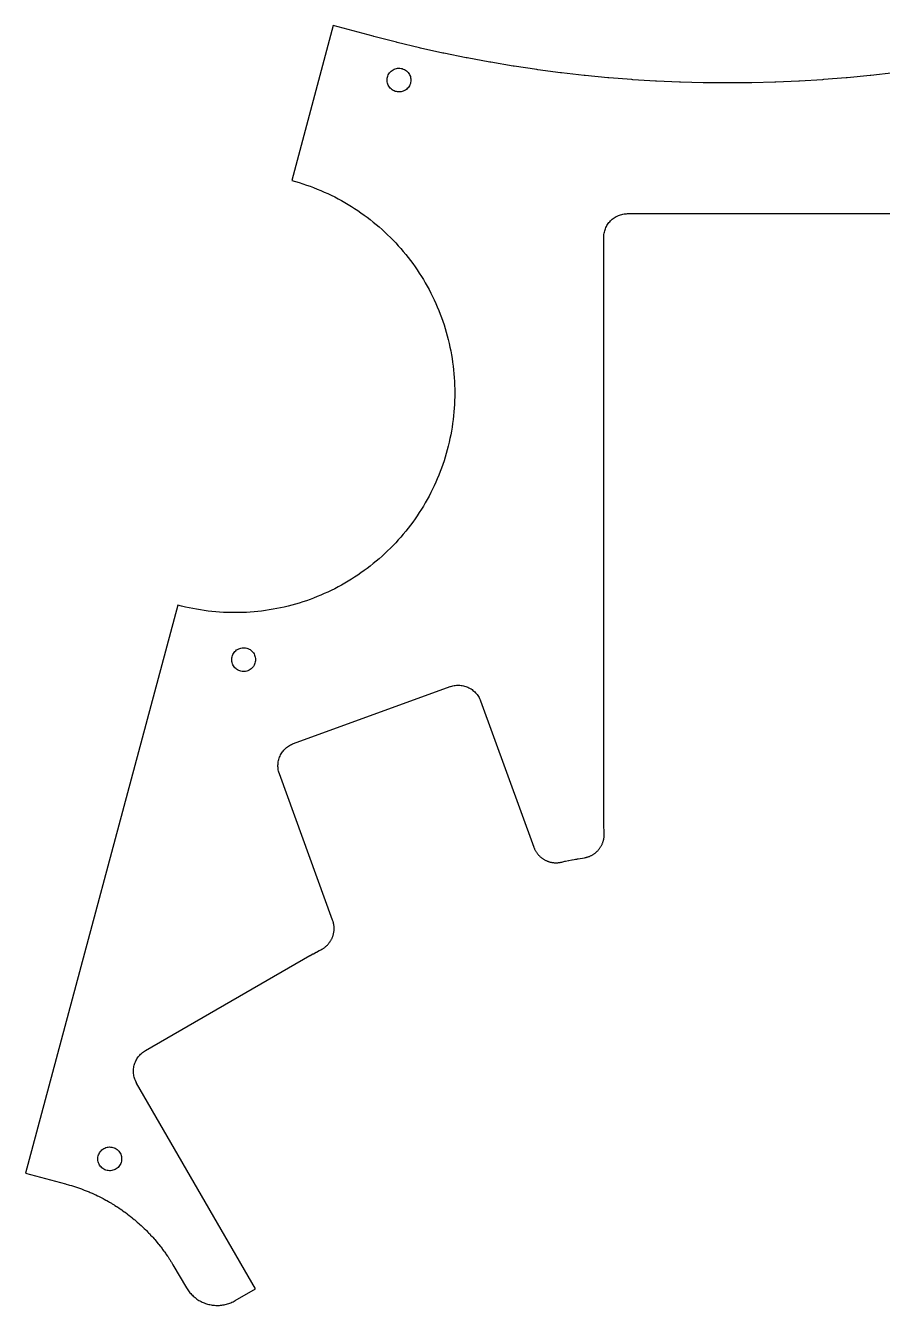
# Model space of a CAD drawing. Header units: metres. Extents: x -76 to 68, y -32 to 76.
# Drawn here: x -75.6 to -3.6, y -32.4 to 75.3 of the extents above; entities that cross this region are included whole.
import ezdxf

# ---------------------------------------------------------------- set-up
doc = ezdxf.new("R2010")
doc.units = ezdxf.units.M

msp = doc.modelspace()

# ---------------------------------------------------------------- linework, layer by layer
for p, q in [((-49.7532, 75.3278), (-53.2473, 62.2878)), ((-46.3896, 74.4265), (-49.7532, 75.3278)), ((-46.3493, 74.4159), (-46.3896, 74.4265)), ((-44.4464, 73.9238), (-46.3493, 74.4159)), ((-44.3704, 73.9049), (-44.4464, 73.9238)), ((-42.4942, 73.4544), (-44.3704, 73.9049)), ((-42.4182, 73.4369), (-42.4942, 73.4544)), ((-40.5329, 73.0189), (-42.4182, 73.4369)), ((-40.4577, 73.0029), (-40.5329, 73.0189)), ((-38.5686, 72.6186), (-40.4577, 73.0029)), ((-38.4903, 72.6033), (-38.5686, 72.6186)), ((-36.593, 72.2517), (-38.4903, 72.6033)), ((-36.5168, 72.2383), (-36.593, 72.2517)), ((-34.6153, 71.9201), (-36.5168, 72.2383)), ((-45.1689, 71.0838), (-45.1302, 71.1757)), ((-45.1302, 71.1757), (-45.0825, 71.2633)), ((-45.0825, 71.2633), (-45.0264, 71.3456)), ((-45.0264, 71.3456), (-44.9623, 71.422)), ((-44.9623, 71.422), (-44.8909, 71.4916)), ((-44.8909, 71.4916), (-44.813, 71.5538)), ((-44.813, 71.5538), (-44.7292, 71.6078)), ((-44.7292, 71.6078), (-44.6405, 71.6533)), ((-44.6405, 71.6533), (-44.5477, 71.6897)), ((-44.5477, 71.6897), (-44.4517, 71.7168)), ((-44.4517, 71.7168), (-44.3536, 71.7341)), ((-44.3536, 71.7341), (-44.2542, 71.7415)), ((-44.2542, 71.7415), (-44.1545, 71.739)), ((-44.1545, 71.739), (-44.0556, 71.7266)), ((-44.0556, 71.7266), (-43.9584, 71.7044)), ((-43.9584, 71.7044), (-43.8639, 71.6727)), ((-43.8639, 71.6727), (-43.773, 71.6317)), ((-43.773, 71.6317), (-43.6867, 71.5818)), ((-43.6867, 71.5818), (-43.6057, 71.5237)), ((-43.6057, 71.5237), (-43.531, 71.4577)), ((-43.531, 71.4577), (-43.4632, 71.3846)), ((-43.4632, 71.3846), (-43.403, 71.3051)), ((-43.403, 71.3051), (-43.351, 71.2201)), ((-43.351, 71.2201), (-43.3077, 71.1302)), ((-43.3077, 71.1302), (-43.2737, 71.0366)), ((-34.5368, 71.9077), (-34.6153, 71.9201)), ((-32.6311, 71.6228), (-34.5368, 71.9077)), ((-32.5533, 71.6119), (-32.6311, 71.6228)), ((-30.6401, 71.36), (-32.5533, 71.6119)), ((-30.562, 71.3504), (-30.6401, 71.36)), ((-28.6466, 71.1322), (-30.562, 71.3504)), ((-28.5679, 71.1239), (-28.6466, 71.1322)), ((-26.6484, 70.9391), (-28.5679, 71.1239)), ((-4.60484, 71.1239), (-6.52383, 70.9392)), ((-4.52589, 71.1322), (-4.60484, 71.1239)), ((-2.60921, 71.3506), (-4.52589, 71.1322)), ((-45.228, 70.7917), (-45.218, 70.8909)), ((-45.228, 70.692), (-45.228, 70.7917)), ((-45.218, 70.5928), (-45.228, 70.692)), ((-45.218, 70.8909), (-45.1983, 70.9886)), ((-45.1983, 70.4951), (-45.218, 70.5928)), ((-45.1983, 70.9886), (-45.1689, 71.0838)), ((-45.1689, 70.3998), (-45.1983, 70.4951)), ((-45.1302, 70.3079), (-45.1689, 70.3998)), ((-45.0825, 70.2204), (-45.1302, 70.3079)), ((-45.0264, 70.138), (-45.0825, 70.2204)), ((-44.9623, 70.0616), (-45.0264, 70.138)), ((-44.8909, 69.992), (-44.9623, 70.0616)), ((-43.531, 70.026), (-43.6057, 69.96)), ((-43.4632, 70.099), (-43.531, 70.026)), ((-43.403, 70.1785), (-43.4632, 70.099)), ((-43.351, 70.2636), (-43.403, 70.1785)), ((-43.3077, 70.3534), (-43.351, 70.2636)), ((-43.2737, 70.4471), (-43.3077, 70.3534)), ((-43.2737, 71.0366), (-43.249, 70.94)), ((-43.249, 70.5437), (-43.2737, 70.4471)), ((-43.249, 70.94), (-43.2342, 70.8414)), ((-43.2342, 70.6423), (-43.249, 70.5437)), ((-43.2342, 70.8414), (-43.2292, 70.7418)), ((-43.2292, 70.7418), (-43.2342, 70.6423)), ((-26.5696, 70.9322), (-26.6484, 70.9391)), ((-24.6475, 70.7809), (-26.5696, 70.9322)), ((-24.5681, 70.7754), (-24.6475, 70.7809)), ((-22.6446, 70.6577), (-24.5681, 70.7754)), ((-22.5658, 70.6536), (-22.6446, 70.6577)), ((-20.6403, 70.5695), (-22.5658, 70.6536)), ((-20.5612, 70.5668), (-20.6403, 70.5695)), ((-18.6322, 70.5163), (-20.5612, 70.5668)), ((-18.5551, 70.5149), (-18.6322, 70.5163)), ((-16.6248, 70.4981), (-18.5551, 70.5149)), ((-16.5479, 70.4981), (-16.6248, 70.4981)), ((-14.6176, 70.5149), (-16.5479, 70.4981)), ((-14.5405, 70.5163), (-14.6176, 70.5149)), ((-12.6115, 70.5668), (-14.5405, 70.5163)), ((-12.5324, 70.5695), (-12.6115, 70.5668)), ((-10.6069, 70.6536), (-12.5324, 70.5695)), ((-10.5281, 70.6577), (-10.6069, 70.6536)), ((-8.60455, 70.7754), (-10.5281, 70.6577)), ((-8.52524, 70.7809), (-8.60455, 70.7754)), ((-6.60353, 70.9322), (-8.52524, 70.7809)), ((-6.52383, 70.9392), (-6.60353, 70.9322)), ((-44.813, 69.9299), (-44.8909, 69.992)), ((-44.7292, 69.8758), (-44.813, 69.9299)), ((-44.6405, 69.8303), (-44.7292, 69.8758)), ((-44.5477, 69.7939), (-44.6405, 69.8303)), ((-44.4517, 69.7669), (-44.5477, 69.7939)), ((-44.3536, 69.7496), (-44.4517, 69.7669)), ((-44.2542, 69.7421), (-44.3536, 69.7496)), ((-44.1545, 69.7446), (-44.2542, 69.7421)), ((-44.0556, 69.757), (-44.1545, 69.7446)), ((-43.9584, 69.7792), (-44.0556, 69.757)), ((-43.8639, 69.8109), (-43.9584, 69.7792)), ((-43.773, 69.8519), (-43.8639, 69.8109)), ((-43.6867, 69.9018), (-43.773, 69.8519)), ((-43.6057, 69.96), (-43.6867, 69.9018)), ((-53.2473, 62.2878), (-52.9361, 62.2015)), ((-52.9361, 62.2015), (-52.6265, 62.1098)), ((-52.6265, 62.1098), (-52.3186, 62.0127)), ((-52.3186, 62.0127), (-52.0124, 61.9103)), ((-52.0124, 61.9103), (-51.708, 61.8025)), ((-51.708, 61.8025), (-51.4056, 61.6894)), ((-51.4056, 61.6894), (-51.1052, 61.5711)), ((-51.1052, 61.5711), (-50.8069, 61.4475)), ((-50.8069, 61.4475), (-50.5108, 61.3188)), ((-50.5108, 61.3188), (-50.217, 61.1849)), ((-50.217, 61.1849), (-49.9255, 61.0459)), ((-49.9255, 61.0459), (-49.6366, 60.9018)), ((-49.6366, 60.9018), (-49.3502, 60.7527)), ((-49.3502, 60.7527), (-49.0664, 60.5986)), ((-49.0664, 60.5986), (-48.7854, 60.4396)), ((-48.7854, 60.4396), (-48.5072, 60.2758)), ((-48.5072, 60.2758), (-48.2319, 60.1071)), ((-48.2319, 60.1071), (-47.9596, 59.9336)), ((-47.9596, 59.9336), (-47.6903, 59.7554)), ((-47.6903, 59.7554), (-47.4242, 59.5725)), ((-47.4242, 59.5725), (-47.1614, 59.385)), ((-47.1614, 59.385), (-46.9018, 59.1929)), ((-26.0429, 59.2066), (-25.9565, 59.2564)), ((-25.9565, 59.2564), (-25.8678, 59.3019)), ((-25.8678, 59.3019), (-25.7769, 59.343)), ((-25.7769, 59.343), (-25.684, 59.3794)), ((-25.684, 59.3794), (-25.5895, 59.4111)), ((-25.5895, 59.4111), (-25.4935, 59.4382)), ((-25.4935, 59.4382), (-25.3963, 59.4603)), ((-25.3963, 59.4603), (-25.2981, 59.4777)), ((-25.2981, 59.4777), (-25.1991, 59.4901)), ((-25.1991, 59.4901), (-25.0997, 59.4975)), ((-25.0997, 59.4975), (-25, 59.5)), ((-25, 59.5), (6.98753, 59.5)), ((-46.9018, 59.1929), (-46.6457, 58.9964)), ((-46.6457, 58.9964), (-46.393, 58.7954)), ((-46.393, 58.7954), (-46.1438, 58.59)), ((-46.1438, 58.59), (-45.8983, 58.3803)), ((-45.8983, 58.3803), (-45.6565, 58.1664)), ((-26.8959, 58.137), (-26.8617, 58.2307)), ((-26.8617, 58.2307), (-26.823, 58.3226)), ((-26.823, 58.3226), (-26.7797, 58.4124)), ((-26.7797, 58.4124), (-26.7321, 58.5)), ((-26.7321, 58.5), (-26.6801, 58.5851)), ((-26.6801, 58.5851), (-26.6239, 58.6675)), ((-26.6239, 58.6675), (-26.5637, 58.747)), ((-26.5637, 58.747), (-26.4996, 58.8234)), ((-26.4996, 58.8234), (-26.4317, 58.8965)), ((-26.4317, 58.8965), (-26.3604, 58.9661)), ((-26.3604, 58.9661), (-26.2856, 59.0321)), ((-26.2856, 59.0321), (-26.2076, 59.0943)), ((-26.2076, 59.0943), (-26.1266, 59.1525)), ((-26.1266, 59.1525), (-26.0429, 59.2066)), ((-45.6565, 58.1664), (-45.4184, 57.9482)), ((-45.4184, 57.9482), (-45.1842, 57.726)), ((-45.1842, 57.726), (-44.9539, 57.4996)), ((-44.9539, 57.4996), (-44.7276, 57.2693)), ((-44.7276, 57.2693), (-44.5054, 57.0351)), ((-27, 57.5), (-26.9994, 57.5499)), ((-27, 8.50706), (-27, 57.5)), ((-26.9994, 57.5499), (-26.9944, 57.6495)), ((-26.9944, 57.6495), (-26.9845, 57.7487)), ((-26.9845, 57.7487), (-26.9696, 57.8473)), ((-26.9696, 57.8473), (-26.9499, 57.945)), ((-26.9499, 57.945), (-26.9252, 58.0417)), ((-26.9252, 58.0417), (-26.8959, 58.137)), ((-44.5054, 57.0351), (-44.2872, 56.7971)), ((-44.2872, 56.7971), (-44.0733, 56.5553)), ((-44.0733, 56.5553), (-43.8636, 56.3097)), ((-43.8636, 56.3097), (-43.6582, 56.0606)), ((-43.6582, 56.0606), (-43.4572, 55.8079)), ((-43.4572, 55.8079), (-43.2607, 55.5517)), ((-43.2607, 55.5517), (-43.0686, 55.2922)), ((-43.0686, 55.2922), (-42.8811, 55.0293)), ((-42.8811, 55.0293), (-42.6982, 54.7632)), ((-42.6982, 54.7632), (-42.52, 54.494)), ((-42.52, 54.494), (-42.3465, 54.2217)), ((-42.3465, 54.2217), (-42.1778, 53.9464)), ((-42.1778, 53.9464), (-42.0139, 53.6682)), ((-42.0139, 53.6682), (-41.8549, 53.3871)), ((-41.8549, 53.3871), (-41.7009, 53.1034)), ((-41.7009, 53.1034), (-41.5518, 52.817)), ((-41.5518, 52.817), (-41.4077, 52.528)), ((-41.4077, 52.528), (-41.2687, 52.2366)), ((-41.2687, 52.2366), (-41.1348, 51.9428)), ((-41.1348, 51.9428), (-41.0061, 51.6467)), ((-41.0061, 51.6467), (-40.8825, 51.3484)), ((-40.8825, 51.3484), (-40.7642, 51.048)), ((-40.7642, 51.048), (-40.6511, 50.7455)), ((-40.6511, 50.7455), (-40.5433, 50.4412)), ((-40.5433, 50.4412), (-40.4409, 50.135)), ((-40.4409, 50.135), (-40.3438, 49.827)), ((-40.3438, 49.827), (-40.2521, 49.5175)), ((-40.2521, 49.5175), (-40.1658, 49.2063)), ((-40.1658, 49.2063), (-40.0849, 48.8937)), ((-40.0849, 48.8937), (-40.0096, 48.5798)), ((-40.0096, 48.5798), (-39.9397, 48.2645)), ((-39.9397, 48.2645), (-39.8753, 47.9481)), ((-39.8753, 47.9481), (-39.8165, 47.6307)), ((-39.8165, 47.6307), (-39.7632, 47.3122)), ((-39.7632, 47.3122), (-39.7155, 46.9929)), ((-39.7155, 46.9929), (-39.6733, 46.6727)), ((-39.6733, 46.6727), (-39.6367, 46.3519)), ((-39.6367, 46.3519), (-39.6058, 46.0305)), ((-39.6058, 46.0305), (-39.5805, 45.7087)), ((-39.5805, 45.7087), (-39.5608, 45.3864)), ((-39.5608, 45.3864), (-39.5467, 45.0638)), ((-39.5467, 45.0638), (-39.5382, 44.741)), ((-39.5382, 44.741), (-39.5354, 44.4182)), ((-39.5354, 44.4182), (-39.5382, 44.0953)), ((-39.5805, 43.1277), (-39.6058, 42.8058)), ((-39.5608, 43.45), (-39.5805, 43.1277)), ((-39.5467, 43.7725), (-39.5608, 43.45)), ((-39.5382, 44.0953), (-39.5467, 43.7725)), ((-39.6733, 42.1636), (-39.7155, 41.8435)), ((-39.6367, 42.4844), (-39.6733, 42.1636)), ((-39.6058, 42.8058), (-39.6367, 42.4844)), ((-39.8165, 41.2057), (-39.8753, 40.8882)), ((-39.7632, 41.5241), (-39.8165, 41.2057)), ((-39.7155, 41.8435), (-39.7632, 41.5241)), ((-40.0849, 39.9426), (-40.1658, 39.63)), ((-40.0096, 40.2566), (-40.0849, 39.9426)), ((-39.9397, 40.5718), (-40.0096, 40.2566)), ((-39.8753, 40.8882), (-39.9397, 40.5718)), ((-40.3438, 39.0093), (-40.4409, 38.7014)), ((-40.2521, 39.3189), (-40.3438, 39.0093)), ((-40.1658, 39.63), (-40.2521, 39.3189)), ((-40.7642, 37.7884), (-40.8825, 37.4879)), ((-40.6511, 38.0908), (-40.7642, 37.7884)), ((-40.5433, 38.3952), (-40.6511, 38.0908)), ((-40.4409, 38.7014), (-40.5433, 38.3952)), ((-41.1348, 36.8935), (-41.2687, 36.5997)), ((-41.0061, 37.1896), (-41.1348, 36.8935)), ((-40.8825, 37.4879), (-41.0061, 37.1896)), ((-41.7009, 35.7329), (-41.8549, 35.4492)), ((-41.5518, 36.0193), (-41.7009, 35.7329)), ((-41.4077, 36.3083), (-41.5518, 36.0193)), ((-41.2687, 36.5997), (-41.4077, 36.3083)), ((-42.3465, 34.6147), (-42.52, 34.3423)), ((-42.1778, 34.89), (-42.3465, 34.6147)), ((-42.0139, 35.1682), (-42.1778, 34.89)), ((-41.8549, 35.4492), (-42.0139, 35.1682)), ((-43.0686, 33.5441), (-43.2607, 33.2846)), ((-42.8811, 33.807), (-43.0686, 33.5441)), ((-42.6982, 34.0731), (-42.8811, 33.807)), ((-42.52, 34.3423), (-42.6982, 34.0731)), ((-43.8636, 32.5266), (-44.0733, 32.2811)), ((-43.6582, 32.7757), (-43.8636, 32.5266)), ((-43.4572, 33.0284), (-43.6582, 32.7757)), ((-43.2607, 33.2846), (-43.4572, 33.0284)), ((-44.9539, 31.3367), (-45.1842, 31.1104)), ((-44.7276, 31.567), (-44.9539, 31.3367)), ((-44.5054, 31.8012), (-44.7276, 31.567)), ((-44.2872, 32.0392), (-44.5054, 31.8012)), ((-44.0733, 32.2811), (-44.2872, 32.0392)), ((-46.1438, 30.2464), (-46.393, 30.041)), ((-45.8983, 30.456), (-46.1438, 30.2464)), ((-45.6565, 30.67), (-45.8983, 30.456)), ((-45.4184, 30.8881), (-45.6565, 30.67)), ((-45.1842, 31.1104), (-45.4184, 30.8881)), ((-47.4242, 29.2639), (-47.6903, 29.081)), ((-47.1614, 29.4514), (-47.4242, 29.2639)), ((-46.9018, 29.6434), (-47.1614, 29.4514)), ((-46.6457, 29.84), (-46.9018, 29.6434)), ((-46.393, 30.041), (-46.6457, 29.84)), ((-49.3502, 28.0836), (-49.6366, 27.9345)), ((-49.0664, 28.2377), (-49.3502, 28.0836)), ((-48.7854, 28.3967), (-49.0664, 28.2377)), ((-48.5072, 28.5606), (-48.7854, 28.3967)), ((-48.2319, 28.7293), (-48.5072, 28.5606)), ((-47.9596, 28.9028), (-48.2319, 28.7293)), ((-47.6903, 29.081), (-47.9596, 28.9028)), ((-51.708, 27.0339), (-52.0124, 26.9261)), ((-51.4056, 27.1469), (-51.708, 27.0339)), ((-51.1052, 27.2653), (-51.4056, 27.1469)), ((-50.8069, 27.3888), (-51.1052, 27.2653)), ((-50.5108, 27.5176), (-50.8069, 27.3888)), ((-50.217, 27.6515), (-50.5108, 27.5176)), ((-49.9255, 27.7905), (-50.217, 27.6515)), ((-49.6366, 27.9345), (-49.9255, 27.7905)), ((-62.8236, 26.5485), (-75.6351, -21.2648)), ((-62.511, 26.4677), (-62.8236, 26.5485)), ((-62.197, 26.3923), (-62.511, 26.4677)), ((-61.8818, 26.3224), (-62.197, 26.3923)), ((-61.5654, 26.2581), (-61.8818, 26.3224)), ((-61.2479, 26.1992), (-61.5654, 26.2581)), ((-60.9294, 26.1459), (-61.2479, 26.1992)), ((-60.6101, 26.0982), (-60.9294, 26.1459)), ((-60.29, 26.0561), (-60.6101, 26.0982)), ((-59.9692, 26.0195), (-60.29, 26.0561)), ((-59.6478, 25.9886), (-59.9692, 26.0195)), ((-59.3259, 25.9632), (-59.6478, 25.9886)), ((-59.0036, 25.9435), (-59.3259, 25.9632)), ((-58.681, 25.9294), (-59.0036, 25.9435)), ((-58.3583, 25.921), (-58.681, 25.9294)), ((-58.0354, 25.9182), (-58.3583, 25.921)), ((-57.7125, 25.921), (-58.0354, 25.9182)), ((-57.3898, 25.9294), (-57.7125, 25.921)), ((-57.0672, 25.9435), (-57.3898, 25.9294)), ((-56.7449, 25.9632), (-57.0672, 25.9435)), ((-56.423, 25.9886), (-56.7449, 25.9632)), ((-56.1016, 26.0195), (-56.423, 25.9886)), ((-55.7808, 26.0561), (-56.1016, 26.0195)), ((-55.4607, 26.0982), (-55.7808, 26.0561)), ((-55.1414, 26.1459), (-55.4607, 26.0982)), ((-54.8229, 26.1992), (-55.1414, 26.1459)), ((-54.5054, 26.2581), (-54.8229, 26.1992)), ((-54.189, 26.3224), (-54.5054, 26.2581)), ((-53.8738, 26.3923), (-54.189, 26.3224)), ((-53.5599, 26.4677), (-53.8738, 26.3923)), ((-53.2473, 26.5485), (-53.5599, 26.4677)), ((-52.9361, 26.6348), (-53.2473, 26.5485)), ((-52.6265, 26.7265), (-52.9361, 26.6348)), ((-52.3186, 26.8236), (-52.6265, 26.7265)), ((-52.0124, 26.9261), (-52.3186, 26.8236)), ((-58.0967, 22.5664), (-58.0326, 22.6427)), ((-58.0326, 22.6427), (-57.9613, 22.7123)), ((-57.9613, 22.7123), (-57.8833, 22.7745)), ((-57.8833, 22.7745), (-57.7996, 22.8286)), ((-57.7996, 22.8286), (-57.7109, 22.8741)), ((-57.7109, 22.8741), (-57.6181, 22.9105)), ((-57.6181, 22.9105), (-57.5221, 22.9375)), ((-57.5221, 22.9375), (-57.4239, 22.9548)), ((-57.4239, 22.9548), (-57.3245, 22.9622)), ((-57.3245, 22.9622), (-57.2249, 22.9598)), ((-57.2249, 22.9598), (-57.1259, 22.9474)), ((-57.1259, 22.9474), (-57.0287, 22.9252)), ((-57.0287, 22.9252), (-56.9342, 22.8934)), ((-56.9342, 22.8934), (-56.8434, 22.8524)), ((-56.8434, 22.8524), (-56.757, 22.8026)), ((-56.757, 22.8026), (-56.6761, 22.7444)), ((-56.6761, 22.7444), (-56.6013, 22.6784)), ((-56.6013, 22.6784), (-56.5335, 22.6053)), ((-58.2983, 22.0124), (-58.2884, 22.1116)), ((-58.2983, 21.9127), (-58.2983, 22.0124)), ((-58.2884, 21.8135), (-58.2983, 21.9127)), ((-58.2884, 22.1116), (-58.2687, 22.2093)), ((-58.2687, 21.7158), (-58.2884, 21.8135)), ((-58.2687, 22.2093), (-58.2393, 22.3046)), ((-58.2393, 21.6205), (-58.2687, 21.7158)), ((-58.2393, 22.3046), (-58.2005, 22.3965)), ((-58.2005, 21.5287), (-58.2393, 21.6205)), ((-58.2005, 22.3965), (-58.1529, 22.484)), ((-58.1529, 22.484), (-58.0967, 22.5664)), ((-56.5335, 22.6053), (-56.4733, 22.5259)), ((-56.4733, 22.5259), (-56.4214, 22.4408)), ((-56.4214, 22.4408), (-56.3781, 22.351)), ((-56.3781, 21.5741), (-56.4214, 21.4843)), ((-56.3781, 22.351), (-56.344, 22.2573)), ((-56.344, 21.6678), (-56.3781, 21.5741)), ((-56.344, 22.2573), (-56.3194, 22.1607)), ((-56.3194, 21.7644), (-56.344, 21.6678)), ((-56.3194, 22.1607), (-56.3046, 22.0621)), ((-56.3046, 21.863), (-56.3194, 21.7644)), ((-56.3046, 22.0621), (-56.2996, 21.9626)), ((-56.2996, 21.9626), (-56.3046, 21.863)), ((-58.1529, 21.4411), (-58.2005, 21.5287)), ((-58.0967, 21.3588), (-58.1529, 21.4411)), ((-58.0326, 21.2824), (-58.0967, 21.3588)), ((-57.9613, 21.2128), (-58.0326, 21.2824)), ((-57.8833, 21.1506), (-57.9613, 21.2128)), ((-57.7996, 21.0965), (-57.8833, 21.1506)), ((-57.7109, 21.0511), (-57.7996, 21.0965)), ((-57.6181, 21.0146), (-57.7109, 21.0511)), ((-57.5221, 20.9876), (-57.6181, 21.0146)), ((-57.4239, 20.9703), (-57.5221, 20.9876)), ((-57.3245, 20.9629), (-57.4239, 20.9703)), ((-57.2249, 20.9654), (-57.3245, 20.9629)), ((-57.1259, 20.9778), (-57.2249, 20.9654)), ((-57.0287, 20.9999), (-57.1259, 20.9778)), ((-56.9342, 21.0317), (-57.0287, 20.9999)), ((-56.8434, 21.0727), (-56.9342, 21.0317)), ((-56.757, 21.1225), (-56.8434, 21.0727)), ((-56.6761, 21.1807), (-56.757, 21.1225)), ((-56.6013, 21.2467), (-56.6761, 21.1807)), ((-56.5335, 21.3198), (-56.6013, 21.2467)), ((-56.4733, 21.3992), (-56.5335, 21.3198)), ((-56.4214, 21.4843), (-56.4733, 21.3992)), ((-53.0926, 14.904), (-39.9369, 19.6923)), ((-39.9369, 19.6923), (-39.8898, 19.7088)), ((-39.8898, 19.7088), (-39.7945, 19.7382)), ((-39.7945, 19.7382), (-39.6979, 19.7628)), ((-39.6979, 19.7628), (-39.6001, 19.7825)), ((-39.6001, 19.7825), (-39.5015, 19.7974)), ((-39.5015, 19.7974), (-39.4023, 19.8073)), ((-39.4023, 19.8073), (-39.3027, 19.8123)), ((-39.3027, 19.8123), (-39.203, 19.8123)), ((-39.203, 19.8123), (-39.1034, 19.8073)), ((-39.1034, 19.8073), (-39.0042, 19.7974)), ((-39.0042, 19.7974), (-38.9055, 19.7825)), ((-38.9055, 19.7825), (-38.8078, 19.7628)), ((-38.8078, 19.7628), (-38.7112, 19.7382)), ((-38.7112, 19.7382), (-38.6159, 19.7088)), ((-38.6159, 19.7088), (-38.5222, 19.6747)), ((-38.5222, 19.6747), (-38.4303, 19.6359)), ((-38.4303, 19.6359), (-38.3404, 19.5927)), ((-38.3404, 19.5927), (-38.2528, 19.545)), ((-38.2528, 19.545), (-38.1677, 19.493)), ((-38.1677, 19.493), (-38.0853, 19.4368)), ((-38.0853, 19.4368), (-38.0059, 19.3766)), ((-38.0059, 19.3766), (-37.9295, 19.3125)), ((-37.9295, 19.3125), (-37.8564, 19.2447)), ((-37.8564, 19.2447), (-37.7867, 19.1733)), ((-37.7867, 19.1733), (-37.7207, 19.0985)), ((-37.7207, 19.0985), (-37.6586, 19.0205)), ((-37.6586, 19.0205), (-37.6004, 18.9396)), ((-37.6004, 18.9396), (-37.5462, 18.8558)), ((-37.5462, 18.8558), (-37.4964, 18.7694)), ((-37.4964, 18.7694), (-37.4509, 18.6807)), ((-37.4509, 18.6807), (-37.4099, 18.5898)), ((-37.4099, 18.5898), (-37.3735, 18.497)), ((-37.3735, 18.497), (-32.8946, 6.19131)), ((-54.1883, 13.9371), (-54.1406, 14.0246)), ((-54.1406, 14.0246), (-54.0886, 14.1097)), ((-54.0886, 14.1097), (-54.0324, 14.1921)), ((-54.0324, 14.1921), (-53.9722, 14.2716)), ((-53.9722, 14.2716), (-53.9081, 14.348)), ((-53.9081, 14.348), (-53.8403, 14.4211)), ((-53.8403, 14.4211), (-53.7689, 14.4908)), ((-53.7689, 14.4908), (-53.6941, 14.5567)), ((-53.6941, 14.5567), (-53.6161, 14.6189)), ((-53.6161, 14.6189), (-53.5352, 14.6771)), ((-53.5352, 14.6771), (-53.4514, 14.7312)), ((-53.4514, 14.7312), (-53.365, 14.7811)), ((-53.365, 14.7811), (-53.2763, 14.8266)), ((-53.2763, 14.8266), (-53.1854, 14.8676)), ((-53.1854, 14.8676), (-53.0926, 14.904)), ((-54.4079, 13.0745), (-54.4029, 13.1741)), ((-54.4079, 12.9748), (-54.4079, 13.0745)), ((-54.4029, 12.8752), (-54.4079, 12.9748)), ((-54.4029, 13.1741), (-54.393, 13.2733)), ((-54.393, 13.2733), (-54.3781, 13.3719)), ((-54.3781, 13.3719), (-54.3584, 13.4697)), ((-54.3584, 13.4697), (-54.3338, 13.5663)), ((-54.3338, 13.5663), (-54.3044, 13.6616)), ((-54.3044, 13.6616), (-54.2703, 13.7553)), ((-54.2703, 13.7553), (-54.2315, 13.8472)), ((-54.2315, 13.8472), (-54.1883, 13.9371)), ((-54.393, 12.776), (-54.4029, 12.8752)), ((-54.3781, 12.6774), (-54.393, 12.776)), ((-54.3584, 12.5796), (-54.3781, 12.6774)), ((-54.3338, 12.483), (-54.3584, 12.5796)), ((-54.2879, 12.3406), (-54.3338, 12.483)), ((-49.8088, 0.034302), (-54.2879, 12.3406)), ((-26.9999, 8.4895), (-27, 8.50706)), ((-26.9974, 8.20277), (-26.9999, 8.4895)), ((-26.9968, 8.16789), (-26.9974, 8.20277)), ((-26.9894, 7.88808), (-26.9968, 8.16789)), ((-26.9882, 7.85344), (-26.9894, 7.88808)), ((-26.9761, 7.57614), (-26.9882, 7.85344)), ((-26.9743, 7.54097), (-26.9761, 7.57614)), ((-26.9653, 7.39487), (-26.9743, 7.54097)), ((-27.1289, 6.45789), (-27.1093, 6.50429)), ((-27.1093, 6.50429), (-27.0911, 6.55054)), ((-27.0911, 6.55054), (-27.074, 6.59721)), ((-27.074, 6.59721), (-27.058, 6.64462)), ((-27.058, 6.64462), (-27.0434, 6.69194)), ((-27.0434, 6.69194), (-27.0296, 6.74066)), ((-27.0296, 6.74066), (-27.0173, 6.7887)), ((-27.0173, 6.7887), (-27.0063, 6.83675)), ((-27.0063, 6.83675), (-26.9963, 6.88585)), ((-26.9963, 6.88585), (-26.9875, 6.93536)), ((-26.9875, 6.93536), (-26.9801, 6.9843)), ((-26.9801, 6.9843), (-26.9738, 7.0336)), ((-26.9738, 7.0336), (-26.9688, 7.08325)), ((-26.9688, 7.08325), (-26.965, 7.13303)), ((-26.9623, 7.33231), (-26.9653, 7.39487)), ((-26.965, 7.13303), (-26.9625, 7.18329)), ((-26.9625, 7.18329), (-26.9612, 7.23257)), ((-26.9611, 7.2827), (-26.9623, 7.33231)), ((-26.9612, 7.23257), (-26.9611, 7.2827)), ((-32.8946, 6.19131), (-32.8783, 6.14789)), ((-32.8783, 6.14789), (-32.8587, 6.099)), ((-32.8587, 6.099), (-32.839, 6.05313)), ((-32.839, 6.05313), (-32.8183, 6.00804)), ((-32.8183, 6.00804), (-32.7962, 5.96297)), ((-32.7962, 5.96297), (-32.7733, 5.91907)), ((-32.7733, 5.91907), (-32.7489, 5.87509)), ((-32.7489, 5.87509), (-32.7238, 5.83237)), ((-32.7238, 5.83237), (-32.6976, 5.79001)), ((-32.6976, 5.79001), (-32.6703, 5.74843)), ((-32.6703, 5.74843), (-32.6418, 5.70721)), ((-32.6418, 5.70721), (-32.6124, 5.6669)), ((-32.6124, 5.6669), (-32.5821, 5.62759)), ((-32.5821, 5.62759), (-32.5504, 5.58841)), ((-32.5504, 5.58841), (-32.5182, 5.55058)), ((-32.5182, 5.55058), (-32.485, 5.51338)), ((-32.485, 5.51338), (-32.4512, 5.47752)), ((-32.4512, 5.47752), (-32.4158, 5.44174)), ((-32.4158, 5.44174), (-32.3801, 5.40735)), ((-32.3801, 5.40735), (-32.3427, 5.37318)), ((-28.3021, 5.37181), (-28.256, 5.38852)), ((-28.256, 5.38852), (-28.209, 5.40694)), ((-28.209, 5.40694), (-28.1635, 5.42603)), ((-28.1635, 5.42603), (-28.1179, 5.44655)), ((-28.1179, 5.44655), (-28.0726, 5.46829)), ((-28.0726, 5.46829), (-28.0284, 5.49089)), ((-28.0284, 5.49089), (-27.9848, 5.51454)), ((-27.9848, 5.51454), (-27.9413, 5.53958)), ((-27.9413, 5.53958), (-27.8988, 5.56551)), ((-27.8988, 5.56551), (-27.8569, 5.5925)), ((-27.8569, 5.5925), (-27.8158, 5.62044)), ((-27.8158, 5.62044), (-27.7751, 5.64961)), ((-27.7751, 5.64961), (-27.7353, 5.6797)), ((-27.7353, 5.6797), (-27.6963, 5.71072)), ((-27.6963, 5.71072), (-27.6584, 5.74249)), ((-27.6584, 5.74249), (-27.6205, 5.77583)), ((-27.6205, 5.77583), (-27.5844, 5.80927)), ((-27.5844, 5.80927), (-27.5482, 5.84445)), ((-27.5482, 5.84445), (-27.5135, 5.87993)), ((-27.5135, 5.87993), (-27.4794, 5.91663)), ((-27.4794, 5.91663), (-27.4466, 5.95366)), ((-27.4466, 5.95366), (-27.4146, 5.99184)), ((-27.4146, 5.99184), (-27.3834, 6.03078)), ((-27.3834, 6.03078), (-27.3531, 6.07066)), ((-27.3531, 6.07066), (-27.324, 6.11108)), ((-27.324, 6.11108), (-27.296, 6.15208)), ((-27.296, 6.15208), (-27.2684, 6.19464)), ((-27.2684, 6.19464), (-27.2429, 6.23628)), ((-27.2429, 6.23628), (-27.2176, 6.28001)), ((-27.2176, 6.28001), (-27.1939, 6.32338)), ((-27.1939, 6.32338), (-27.1712, 6.36754)), ((-27.1712, 6.36754), (-27.1492, 6.41301)), ((-27.1492, 6.41301), (-27.1289, 6.45789)), ((-32.3427, 5.37318), (-32.3058, 5.34105)), ((-32.3058, 5.34105), (-32.2669, 5.30887)), ((-32.2669, 5.30887), (-32.228, 5.27831)), ((-32.228, 5.27831), (-32.1881, 5.24849)), ((-32.1881, 5.24849), (-32.1471, 5.2195)), ((-32.1471, 5.2195), (-32.1057, 5.19167)), ((-32.1057, 5.19167), (-32.0642, 5.16525)), ((-32.0642, 5.16525), (-32.0209, 5.13922)), ((-32.0209, 5.13922), (-31.978, 5.11485)), ((-31.978, 5.11485), (-31.9334, 5.09099)), ((-31.9334, 5.09099), (-31.8895, 5.06888)), ((-31.8895, 5.06888), (-31.8437, 5.04721)), ((-31.8437, 5.04721), (-31.7986, 5.02724)), ((-31.7986, 5.02724), (-31.7525, 5.00819)), ((-31.7525, 5.00819), (-31.706, 4.99028)), ((-31.706, 4.99028), (-31.6591, 4.97359)), ((-31.6591, 4.97359), (-31.6116, 4.95801)), ((-31.6116, 4.95801), (-31.5636, 4.94357)), ((-31.5636, 4.94357), (-31.5158, 4.93048)), ((-31.5158, 4.93048), (-31.4676, 4.91858)), ((-31.4676, 4.91858), (-31.4184, 4.9077)), ((-31.4184, 4.9077), (-31.3696, 4.89819)), ((-31.3696, 4.89819), (-31.3204, 4.88988)), ((-31.3204, 4.88988), (-31.2713, 4.88283)), ((-31.2713, 4.88283), (-31.2216, 4.87695)), ((-31.2216, 4.87695), (-31.1725, 4.87239)), ((-31.1725, 4.87239), (-31.1222, 4.86897)), ((-31.1222, 4.86897), (-31.0723, 4.86682)), ((-31.0723, 4.86682), (-31.0228, 4.86594)), ((-31.0228, 4.86594), (-30.9728, 4.8663)), ((-30.9728, 4.8663), (-30.9229, 4.86789)), ((-30.9229, 4.86789), (-30.8731, 4.87073)), ((-30.8731, 4.87073), (-30.8234, 4.8748)), ((-30.8234, 4.8748), (-30.7738, 4.8801)), ((-30.7738, 4.8801), (-30.7243, 4.88666)), ((-30.7243, 4.88666), (-30.6754, 4.89439)), ((-30.6754, 4.89439), (-30.6263, 4.90341)), ((-30.6263, 4.90341), (-30.5774, 4.91364)), ((-30.5774, 4.91364), (-30.5333, 4.92403)), ((-30.5333, 4.92403), (-30.525, 4.92578)), ((-30.525, 4.92578), (-30.2691, 4.98723)), ((-30.2691, 4.98723), (-30.235, 4.99512)), ((-30.235, 4.99512), (-29.9807, 5.05147)), ((-29.9807, 5.05147), (-29.9467, 5.05869)), ((-29.9467, 5.05869), (-29.6893, 5.11107)), ((-29.6893, 5.11107), (-29.655, 5.11774)), ((-29.655, 5.11774), (-29.4836, 5.14951)), ((-29.4836, 5.14951), (-29.3924, 5.16423)), ((-29.3924, 5.16423), (-29.3295, 5.17133)), ((-29.3295, 5.1716), (-29.2556, 5.17993)), ((-29.3295, 5.17133), (-29.3295, 5.1716)), ((-29.2556, 5.17993), (-29.2057, 5.1868)), ((-29.2057, 5.1868), (-29.1432, 5.19704)), ((-29.1432, 5.19704), (-28.6318, 5.2872)), ((-28.6318, 5.2872), (-28.537, 5.30571)), ((-28.537, 5.30571), (-28.4939, 5.31549)), ((-28.4939, 5.31549), (-28.4454, 5.32777)), ((-28.4454, 5.32777), (-28.3973, 5.34125)), ((-28.3973, 5.34125), (-28.3503, 5.35567)), ((-28.3503, 5.35567), (-28.3021, 5.37181)), ((-49.7879, -0.025497), (-49.8088, 0.034302)), ((-49.7725, -0.073257), (-49.7879, -0.025497)), ((-49.7586, -0.120392), (-49.7725, -0.073257)), ((-49.7455, -0.169022), (-49.7586, -0.120392)), ((-49.7339, -0.217377), (-49.7455, -0.169022)), ((-49.7233, -0.266312), (-49.7339, -0.217377)), ((-49.7339, -1.10765), (-49.7234, -1.05873)), ((-49.7234, -1.05873), (-49.7142, -1.0101)), ((-49.7141, -0.315018), (-49.7233, -0.266312)), ((-49.7142, -1.0101), (-49.706, -0.960144)), ((-49.706, -0.364594), (-49.7141, -0.315018)), ((-49.6993, -0.413345), (-49.706, -0.364594)), ((-49.706, -0.960144), (-49.6992, -0.911194)), ((-49.6937, -0.46315), (-49.6993, -0.413345)), ((-49.6992, -0.911194), (-49.6937, -0.861786)), ((-49.6893, -0.513), (-49.6937, -0.46315)), ((-49.6937, -0.861786), (-49.6893, -0.811798)), ((-49.6862, -0.562943), (-49.6893, -0.513)), ((-49.6893, -0.811798), (-49.6862, -0.761856)), ((-49.6843, -0.612595), (-49.6862, -0.562943)), ((-49.6862, -0.761856), (-49.6843, -0.712204)), ((-49.6837, -0.662399), (-49.6843, -0.612595)), ((-49.6843, -0.712204), (-49.6837, -0.662399)), ((-50.3603, -2.16188), (-50.3234, -2.12848)), ((-50.3234, -2.12848), (-50.2872, -2.09401)), ((-50.2872, -2.09401), (-50.252, -2.05878)), ((-50.252, -2.05878), (-50.2175, -2.02254)), ((-50.2175, -2.02254), (-50.1841, -1.98564)), ((-50.1841, -1.98564), (-50.1519, -1.94823)), ((-50.1519, -1.94823), (-50.1199, -1.90909)), ((-50.1199, -1.90909), (-50.0892, -1.8696)), ((-50.0892, -1.8696), (-50.0599, -1.82993)), ((-50.0599, -1.82993), (-50.0314, -1.78918)), ((-50.0314, -1.78918), (-50.0036, -1.74728)), ((-50.0036, -1.74728), (-49.9773, -1.70541)), ((-49.9773, -1.70541), (-49.9516, -1.66225)), ((-49.9516, -1.66225), (-49.9272, -1.61879)), ((-49.9272, -1.61879), (-49.9037, -1.57426)), ((-49.9037, -1.57426), (-49.8821, -1.53073)), ((-49.8821, -1.53073), (-49.8607, -1.48502)), ((-49.8607, -1.48502), (-49.8407, -1.43903)), ((-49.8407, -1.43903), (-49.8219, -1.3929)), ((-49.8219, -1.3929), (-49.8044, -1.34668)), ((-49.8044, -1.34668), (-49.7878, -1.29919)), ((-49.7878, -1.29919), (-49.7725, -1.25154)), ((-49.7725, -1.25154), (-49.7586, -1.20441)), ((-49.7586, -1.20441), (-49.7454, -1.1553)), ((-49.7454, -1.1553), (-49.7339, -1.10765)), ((-65.5622, -10.9429), (-51.7148, -2.94815)), ((-51.7148, -2.94815), (-51.6996, -2.93948)), ((-51.6996, -2.93948), (-51.4632, -2.80573)), ((-51.4632, -2.80573), (-51.4328, -2.78886)), ((-51.4328, -2.78886), (-51.2022, -2.66367)), ((-51.2022, -2.66367), (-51.1714, -2.64728)), ((-51.1714, -2.64728), (-50.9406, -2.52713)), ((-50.9406, -2.52713), (-50.9096, -2.51132)), ((-50.9096, -2.51132), (-50.8075, -2.46039)), ((-50.8075, -2.46039), (-50.7221, -2.41588)), ((-50.7221, -2.41588), (-50.6838, -2.39439)), ((-50.6838, -2.39439), (-50.6405, -2.3687)), ((-50.6405, -2.3687), (-50.5987, -2.34241)), ((-50.5987, -2.34241), (-50.5568, -2.31459)), ((-50.5568, -2.31459), (-50.5164, -2.2863)), ((-50.5164, -2.2863), (-50.4761, -2.25656)), ((-50.4761, -2.25656), (-50.4368, -2.22604)), ((-50.4368, -2.22604), (-50.3977, -2.19408)), ((-50.3977, -2.19408), (-50.3603, -2.16188)), ((-66.4051, -11.8981), (-66.3641, -11.8072)), ((-66.3641, -11.8072), (-66.3186, -11.7185)), ((-66.3186, -11.7185), (-66.2688, -11.6321)), ((-66.2688, -11.6321), (-66.2147, -11.5484)), ((-66.2147, -11.5484), (-66.1564, -11.4674)), ((-66.1564, -11.4674), (-66.0943, -11.3894)), ((-66.0943, -11.3894), (-66.0283, -11.3147)), ((-66.0283, -11.3147), (-65.9586, -11.2433)), ((-65.9586, -11.2433), (-65.8855, -11.1754)), ((-65.8855, -11.1754), (-65.8092, -11.1113)), ((-65.8092, -11.1113), (-65.7297, -11.0511)), ((-65.7297, -11.0511), (-65.6473, -10.9949)), ((-65.6473, -10.9949), (-65.5622, -10.9429)), ((-66.5622, -12.675), (-66.5597, -12.5753)), ((-66.5597, -12.7747), (-66.5622, -12.675)), ((-66.5597, -12.5753), (-66.5522, -12.4759)), ((-66.5522, -12.8741), (-66.5597, -12.7747)), ((-66.5522, -12.4759), (-66.5398, -12.3769)), ((-66.5398, -12.9731), (-66.5522, -12.8741)), ((-66.5398, -12.3769), (-66.5225, -12.2787)), ((-66.5225, -12.2787), (-66.5003, -12.1815)), ((-66.5003, -12.1815), (-66.4733, -12.0855)), ((-66.4733, -12.0855), (-66.4416, -11.991)), ((-66.4416, -11.991), (-66.4051, -11.8981)), ((-66.5225, -13.0713), (-66.5398, -12.9731)), ((-66.5003, -13.1685), (-66.5225, -13.0713)), ((-66.4733, -13.2645), (-66.5003, -13.1685)), ((-66.4416, -13.359), (-66.4733, -13.2645)), ((-66.4051, -13.4519), (-66.4416, -13.359)), ((-66.3641, -13.5428), (-66.4051, -13.4519)), ((-66.3186, -13.6315), (-66.3641, -13.5428)), ((-66.2942, -13.675), (-66.3186, -13.6315)), ((-56.2942, -30.9955), (-66.2942, -13.675)), ((-69.3553, -19.4514), (-69.2913, -19.375)), ((-69.2913, -19.375), (-69.2199, -19.3054)), ((-69.2199, -19.3054), (-69.142, -19.2433)), ((-69.142, -19.2433), (-69.0582, -19.1892)), ((-69.0582, -19.1892), (-68.9695, -19.1437)), ((-68.9695, -19.1437), (-68.8767, -19.1073)), ((-68.8767, -19.1073), (-68.7807, -19.0803)), ((-68.7807, -19.0803), (-68.6826, -19.063)), ((-68.6826, -19.063), (-68.5831, -19.0555)), ((-68.5831, -19.0555), (-68.4835, -19.058)), ((-68.4835, -19.058), (-68.3846, -19.0704)), ((-68.3846, -19.0704), (-68.2874, -19.0926)), ((-68.2874, -19.0926), (-68.1929, -19.1243)), ((-68.1929, -19.1243), (-68.102, -19.1653)), ((-68.102, -19.1653), (-68.0157, -19.2152)), ((-68.0157, -19.2152), (-67.9347, -19.2734)), ((-67.9347, -19.2734), (-67.86, -19.3393)), ((-67.86, -19.3393), (-67.7922, -19.4124)), ((-69.557, -20.0053), (-69.547, -19.9062)), ((-69.557, -20.105), (-69.557, -20.0053)), ((-69.547, -20.2042), (-69.557, -20.105)), ((-69.547, -19.9062), (-69.5273, -19.8084)), ((-69.5273, -20.302), (-69.547, -20.2042)), ((-69.5273, -19.8084), (-69.4979, -19.7132)), ((-69.4979, -20.3972), (-69.5273, -20.302)), ((-69.4979, -19.7132), (-69.4592, -19.6213)), ((-69.4592, -20.4891), (-69.4979, -20.3972)), ((-69.4592, -19.6213), (-69.4115, -19.5338)), ((-69.4115, -19.5338), (-69.3553, -19.4514)), ((-67.7922, -19.4124), (-67.732, -19.4919)), ((-67.732, -19.4919), (-67.68, -19.5769)), ((-67.68, -19.5769), (-67.6367, -19.6668)), ((-67.6367, -20.4436), (-67.68, -20.5334)), ((-67.6367, -19.6668), (-67.6026, -19.7604)), ((-67.6026, -20.3499), (-67.6367, -20.4436)), ((-67.6026, -19.7604), (-67.578, -19.857)), ((-67.578, -20.2533), (-67.6026, -20.3499)), ((-67.578, -19.857), (-67.5632, -19.9556)), ((-67.5632, -20.1548), (-67.578, -20.2533)), ((-67.5632, -19.9556), (-67.5582, -20.0552)), ((-67.5582, -20.0552), (-67.5632, -20.1548)), ((-75.6351, -21.2648), (-72.2705, -22.1663)), ((-69.4115, -20.5766), (-69.4592, -20.4891)), ((-69.3553, -20.659), (-69.4115, -20.5766)), ((-69.2913, -20.7354), (-69.3553, -20.659)), ((-69.2199, -20.805), (-69.2913, -20.7354)), ((-69.142, -20.8671), (-69.2199, -20.805)), ((-69.0582, -20.9212), (-69.142, -20.8671)), ((-68.9695, -20.9667), (-69.0582, -20.9212)), ((-68.8767, -21.0031), (-68.9695, -20.9667)), ((-68.7807, -21.0301), (-68.8767, -21.0031)), ((-68.6826, -21.0474), (-68.7807, -21.0301)), ((-68.5831, -21.0549), (-68.6826, -21.0474)), ((-68.4835, -21.0524), (-68.5831, -21.0549)), ((-68.3846, -21.04), (-68.4835, -21.0524)), ((-68.2874, -21.0178), (-68.3846, -21.04)), ((-68.1929, -20.9861), (-68.2874, -21.0178)), ((-68.102, -20.9451), (-68.1929, -20.9861)), ((-68.0157, -20.8952), (-68.102, -20.9451)), ((-67.9347, -20.837), (-68.0157, -20.8952)), ((-67.86, -20.7711), (-67.9347, -20.837)), ((-67.7922, -20.698), (-67.86, -20.7711)), ((-67.732, -20.6185), (-67.7922, -20.698)), ((-67.68, -20.5334), (-67.732, -20.6185)), ((-72.2705, -22.1663), (-72.236, -22.1757)), ((-72.236, -22.1757), (-72.0188, -22.236)), ((-72.0188, -22.236), (-71.9421, -22.258)), ((-71.9421, -22.258), (-71.7655, -22.3103)), ((-71.7655, -22.3103), (-71.6913, -22.333)), ((-71.6913, -22.333), (-71.5186, -22.3874)), ((-71.5186, -22.3874), (-71.4411, -22.4126)), ((-71.4411, -22.4126), (-71.2691, -22.4701)), ((-71.2691, -22.4701), (-71.1952, -22.4956)), ((-71.1952, -22.4956), (-71.021, -22.5573)), ((-71.021, -22.5573), (-70.9467, -22.5843)), ((-70.9467, -22.5843), (-70.7764, -22.648)), ((-70.7764, -22.648), (-70.7016, -22.6767)), ((-70.7016, -22.6767), (-70.533, -22.7431)), ((-70.533, -22.7431), (-70.4607, -22.7723)), ((-70.4607, -22.7723), (-70.2888, -22.8435)), ((-70.2888, -22.8435), (-70.2186, -22.8733)), ((-70.2186, -22.8733), (-70.0499, -22.9467)), ((-70.0499, -22.9467), (-69.9768, -22.9792)), ((-69.9768, -22.9792), (-69.812, -23.0543)), ((-69.812, -23.0543), (-69.7398, -23.088)), ((-69.7398, -23.088), (-69.575, -23.1666)), ((-69.575, -23.1666), (-69.5033, -23.2016)), ((-69.5033, -23.2016), (-69.3404, -23.2828)), ((-69.3404, -23.2828), (-69.2714, -23.3179)), ((-69.2714, -23.3179), (-69.1071, -23.4035)), ((-69.1071, -23.4035), (-69.0384, -23.44)), ((-69.0384, -23.44), (-68.8775, -23.5273)), ((-68.8775, -23.5273), (-68.8075, -23.5662)), ((-68.8075, -23.5662), (-68.6501, -23.6552)), ((-68.6501, -23.6552), (-68.5811, -23.695)), ((-68.5811, -23.695), (-68.4226, -23.7884)), ((-68.4226, -23.7884), (-68.3557, -23.8286)), ((-68.3557, -23.8286), (-68.1987, -23.9248)), ((-68.1987, -23.9248), (-68.132, -23.9665)), ((-68.132, -23.9665), (-67.979, -24.064)), ((-67.979, -24.064), (-67.9143, -24.106)), ((-67.9143, -24.106), (-67.7596, -24.2084)), ((-67.7596, -24.2084), (-67.6941, -24.2526)), ((-67.6941, -24.2526), (-67.5438, -24.3559)), ((-67.5438, -24.3559), (-67.4777, -24.4021)), ((-67.4777, -24.4021), (-67.3312, -24.5066)), ((-67.3312, -24.5066), (-67.2661, -24.554)), ((-67.2661, -24.554), (-67.1195, -24.6624)), ((-67.1195, -24.6624), (-67.0564, -24.71)), ((-67.0564, -24.71), (-66.9118, -24.8209)), ((-66.9118, -24.8209), (-66.848, -24.8708)), ((-66.848, -24.8708), (-66.7058, -24.9839)), ((-66.7058, -24.9839), (-66.6455, -25.0327)), ((-66.6455, -25.0327), (-66.5027, -25.1504)), ((-66.5027, -25.1504), (-66.4431, -25.2004)), ((-66.4431, -25.2004), (-66.3043, -25.319)), ((-66.3043, -25.319), (-66.2448, -25.3707)), ((-66.2448, -25.3707), (-66.1071, -25.4926)), ((-66.1071, -25.4926), (-66.0493, -25.5445)), ((-66.0493, -25.5445), (-65.913, -25.6695)), ((-65.913, -25.6695), (-65.8561, -25.7225)), ((-65.8561, -25.7225), (-65.7234, -25.8484)), ((-65.7234, -25.8484), (-65.6675, -25.9025)), ((-65.6675, -25.9025), (-65.5366, -26.0311)), ((-65.5366, -26.0311), (-65.4804, -26.0873)), ((-65.4804, -26.0873), (-65.3518, -26.2182)), ((-65.3518, -26.2182), (-65.2978, -26.2741)), ((-65.2978, -26.2741), (-65.1719, -26.4068)), ((-65.1719, -26.4068), (-65.1188, -26.4637)), ((-65.1188, -26.4637), (-64.9939, -26.6)), ((-64.9939, -26.6), (-64.9419, -26.6577)), ((-64.9419, -26.6577), (-64.82, -26.7955)), ((-64.82, -26.7955), (-64.7683, -26.855)), ((-64.7683, -26.855), (-64.6497, -26.9938)), ((-64.6497, -26.9938), (-64.5997, -27.0534)), ((-64.5997, -27.0534), (-64.482, -27.1962)), ((-64.482, -27.1962), (-64.4332, -27.2564)), ((-64.4332, -27.2564), (-64.3201, -27.3987)), ((-64.3201, -27.3987), (-64.2702, -27.4625)), ((-64.2702, -27.4625), (-64.1598, -27.6064)), ((-64.1598, -27.6064), (-64.1119, -27.67)), ((-64.1119, -27.67), (-64.0031, -27.817)), ((-64.0031, -27.817), (-63.9573, -27.8801)), ((-63.9573, -27.8801), (-63.8495, -28.0312)), ((-63.8495, -28.0312), (-63.8053, -28.0943)), ((-63.8053, -28.0943), (-63.7012, -28.2458)), ((-63.7012, -28.2458), (-63.6579, -28.31)), ((-63.6579, -28.31), (-63.557, -28.4623)), ((-63.557, -28.4623), (-63.5137, -28.5291)), ((-63.5137, -28.5291), (-63.4152, -28.6837)), ((-63.4152, -28.6837), (-63.3736, -28.7502)), ((-63.3736, -28.7502), (-63.2778, -28.9067)), ((-63.2778, -28.9067), (-63.2377, -28.9733)), ((-63.2377, -28.9733), (-62.0961, -30.9114)), ((-62.0961, -30.9114), (-62.044, -30.9965)), ((-62.044, -30.9965), (-61.9892, -31.0798)), ((-61.9892, -31.0798), (-61.9316, -31.1612)), ((-61.9316, -31.1612), (-61.8714, -31.2407)), ((-58.0112, -31.9868), (-56.2942, -30.9955)), ((-61.8714, -31.2407), (-61.8085, -31.3181)), ((-61.8085, -31.3181), (-61.7431, -31.3934)), ((-61.7431, -31.3934), (-61.6752, -31.4665)), ((-61.6752, -31.4665), (-61.605, -31.5373)), ((-61.605, -31.5373), (-61.5324, -31.6057)), ((-61.5324, -31.6057), (-61.4576, -31.6716)), ((-61.4576, -31.6716), (-61.3807, -31.7351)), ((-61.3807, -31.7351), (-61.3017, -31.7959)), ((-61.3017, -31.7959), (-61.2206, -31.8541)), ((-61.2206, -31.8541), (-61.1378, -31.9095)), ((-61.1378, -31.9095), (-61.0531, -31.9622)), ((-61.0531, -31.9622), (-60.9667, -32.012)), ((-60.9667, -32.012), (-60.8787, -32.059)), ((-60.8787, -32.059), (-60.7892, -32.1029)), ((-60.7892, -32.1029), (-60.6983, -32.1439)), ((-60.6983, -32.1439), (-60.606, -32.1819)), ((-60.606, -32.1819), (-60.5126, -32.2167)), ((-60.5126, -32.2167), (-60.418, -32.2484)), ((-60.418, -32.2484), (-60.3225, -32.277)), ((-60.3225, -32.277), (-60.226, -32.3024)), ((-60.226, -32.3024), (-60.1288, -32.3245)), ((-58.94, -32.3339), (-58.8424, -32.3133)), ((-58.8424, -32.3133), (-58.7455, -32.2894)), ((-58.7455, -32.2894), (-58.6496, -32.2624)), ((-58.6496, -32.2624), (-58.5545, -32.2321)), ((-58.5545, -32.2321), (-58.4605, -32.1988)), ((-58.4605, -32.1988), (-58.3677, -32.1623)), ((-58.3677, -32.1623), (-58.2762, -32.1228)), ((-58.2762, -32.1228), (-58.186, -32.0802)), ((-58.186, -32.0802), (-58.0973, -32.0347)), ((-58.0973, -32.0347), (-58.0112, -31.9868)), ((-60.1288, -32.3245), (-60.0309, -32.3434)), ((-60.0309, -32.3434), (-59.9324, -32.3591)), ((-59.9324, -32.3591), (-59.8334, -32.3714)), ((-59.8334, -32.3714), (-59.7341, -32.3805)), ((-59.7341, -32.3805), (-59.6346, -32.3862)), ((-59.6346, -32.3862), (-59.5349, -32.3887)), ((-59.5349, -32.3887), (-59.4351, -32.3878)), ((-59.4351, -32.3878), (-59.3355, -32.3836)), ((-59.3355, -32.3836), (-59.236, -32.3761)), ((-59.236, -32.3761), (-59.1369, -32.3653)), ((-59.1369, -32.3653), (-59.0382, -32.3512)), ((-59.0382, -32.3512), (-58.94, -32.3339))]:
    msp.add_line(p, q)

doc.saveas('drawing.dxf')
